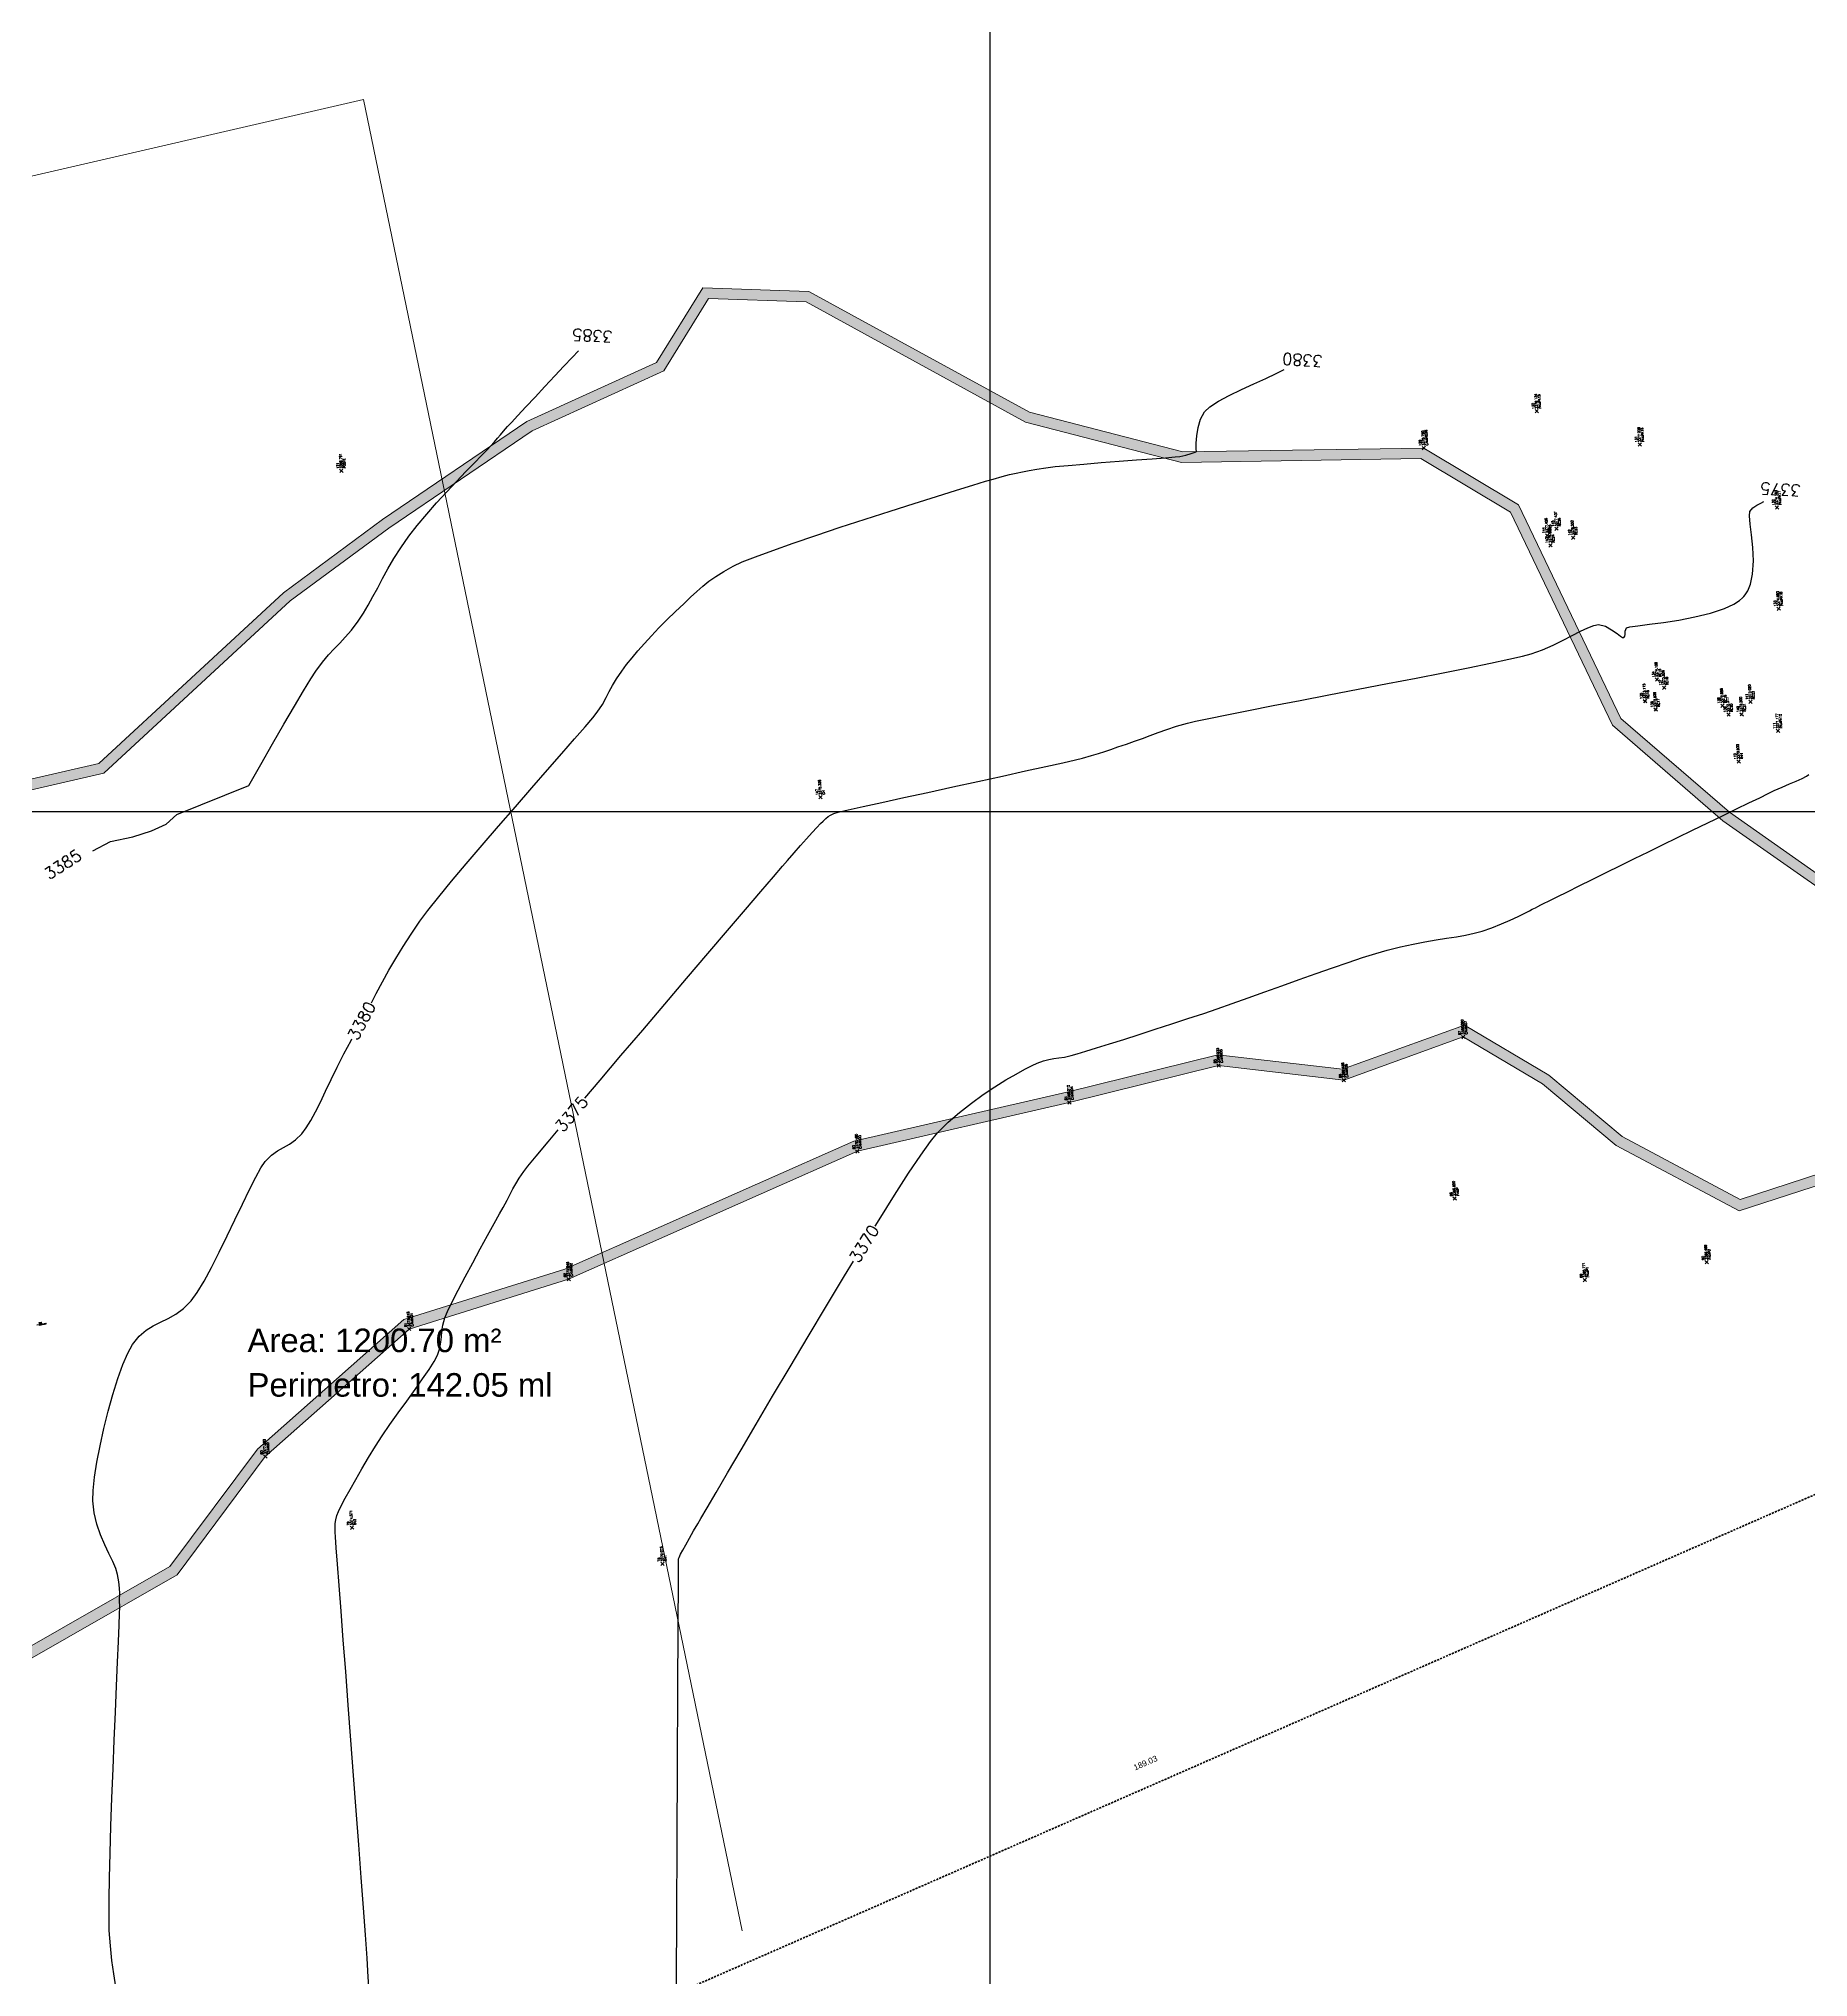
# Model space of a CAD drawing. Header units: millimetres. Extents: x 736950 to 738835, y 8500595 to 8502131.
# Drawn here: x 738319.1 to 738469.5, y 8501200.9 to 8501365.7 of the extents above; entities that cross this region are included whole.
import ezdxf

# ---------------------------------------------------------------- set-up
doc = ezdxf.new("R2010")
doc.units = ezdxf.units.MM
doc.linetypes.add('DASHED', pattern=[0.75, 0.5, -0.25])
for name, color, linetype, lineweight in [('camino', 22, 'Continuous', 5), ('CAMINO ACTUAL', 1, 'Continuous', 13), ('CONT-MJR', 80, 'Continuous', 30), ('COTAS', 40, 'Continuous', 5), ('CUADROS', 9, 'Continuous', 20), ('PERIMETRO', 7, 'Continuous', 35), ('pista', 251, 'Continuous', 5), ('PUNTOS', 7, 'Continuous', 5), ('saiwite', 5, 'Continuous', 5)]:
    doc.layers.add(name, color=color, linetype=linetype, lineweight=lineweight)
doc.layers.add('Cuadricula Coordenadas', color=5, linetype='Continuous')
doc.styles.add('5mm', font='arial.ttf', dxfattribs={"height": 3})
doc.styles.add('COTAS', font='arial.ttf')
doc.styles.add('CUADROS', font='arial.ttf')
doc.styles.get("Standard").update_dxf_attribs({"font": 'simplex.shx'})
doc.dimstyles.new('Copy of GenDist', dxfattribs={"dimtxt": 0.5, "dimasz": 2, "dimexe": 0.18, "dimexo": 0.0625, "dimgap": 1, "dimtad": 2, "dimzin": 1, "dimdsep": 46, "dimtxsty": 'COTAS', "dimcen": 0.09, "dimse1": 1, "dimse2": 1, "dimsd1": 1, "dimsd2": 1, "dimadec": 0, "dimazin": 0, "dimtfac": 1, "dimtofl": 0, "dimtmove": 0, "dimatfit": 3, "dimfxl": 1, "dimtolj": 1, "dimtzin": 0, "dimarcsym": 0})

# ---------------------------------------------------------------- blocks, each defined once
blk = doc.blocks.new('*D163')
at = {"layer": 'Defpoints', "color": 0, "transparency": 16777216}
for p in [(738500.2536031553, 8501255.919746634), (738500.5340320421, 8501255.280054767), (738327.4111217386, 8501179.386225885)]:
    blk.add_point(p, dxfattribs=at)
at = {"layer": 'COTAS', "color": 0, "transparency": 16777216, "insert": (738413.1880868776, 8501219.122655973), "char_height": 0.5, "attachment_point": 5, "rotation": 23.67174162238211, "style": 'COTAS'}
blk.add_mtext('\\A1;189.03', dxfattribs=at)

msp = doc.modelspace()

# ---------------------------------------------------------------- hatches: boundary and pattern name
at = {"layer": 'pista'}
h = msp.add_hatch(dxfattribs=at)
h.set_pattern_fill('HONEY', color=256, scale=3, angle=9.94991650582834, style=0)
h.set_pattern_definition([(9.94991650582834, (1479841.21072825, -18.49207214638591), (0.4979252195647159, 0.4170677100899267), [0.375, -0.75]), (129.9499165058283, (1479841.21072825, -18.49207214638591), (-0.6101538418184378, 0.222682034283025), [0.3749999999999999, -0.7499999999999998]), (69.94991650582834, (1479841.21072825, -18.49207214638591), (-0.112228622253722, 0.6397497443729518), [-0.75, 0.375])])
h.paths.add_polyline_path([(738324.6607803253, 8501303.255688567), (738340.4924515977, 8501317.889334468), (738348.8662337415, 8501324.073052296), (738353.590805852, 8501327.284200039), (738353.3935913751, 8501328.238359738), (738348.3457597718, 8501324.807502367), (738339.9179463997, 8501318.583884543), (738324.2255770555, 8501304.078999216), (738315.7325336294, 8501302.122292453), (738315.3895158557, 8501301.119687961)])
h.paths.add_polyline_path([(738357.4758860999, 8501329.924770733), (738355.3178019538, 8501329.546187053), (738353.3935913751, 8501328.238359738), (738353.590805852, 8501327.284200039)])
h.paths.add_polyline_path([(738355.3178019538, 8501329.546187053), (738357.4758860999, 8501329.924770733), (738361.0578508263, 8501332.359323043), (738363.3835271286, 8501333.415346753), (738363.2229229206, 8501334.330857413), (738360.6156308141, 8501333.146959946)])
h.paths.add_polyline_path([(738372.2578746635, 8501337.44493651), (738376.051893744, 8501343.604659278), (738384.3371857059, 8501343.315453827), (738396.3431088859, 8501336.743085163), (738397.7625263938, 8501336.992087642), (738384.5820186181, 8501344.207455842), (738375.5601263958, 8501344.522372976), (738371.6356416285, 8501338.150834598), (738363.2229229206, 8501334.330857413), (738363.3835271286, 8501333.415346753)])
h.paths.add_polyline_path([(738436.6034008801, 8501329.990238985), (738444.2017746986, 8501325.43121988), (738452.8734561556, 8501307.334992252), (738462.2723454447, 8501299.215247), (738472.0773927479, 8501292.336898148), (738476.4099973171, 8501284.113763375), (738475.7676183763, 8501275.937908038), (738473.3720247473, 8501270.147524597), (738463.7300826617, 8501267.01979427), (738453.6966851103, 8501272.36147203), (738447.4627184485, 8501277.597434692), (738440.2922288832, 8501281.82037677), (738429.9443386114, 8501278.080471296), (738419.3518401972, 8501279.321331613), (738406.5075618846, 8501276.137968121), (738388.4123257946, 8501271.967200011), (738375.1903402089, 8501266.111610735), (738375.3505656625, 8501265.198259134), (738388.6981989648, 8501271.109493716), (738406.7169004902, 8501275.262621386), (738419.409583229, 8501278.408412987), (738430.0505363679, 8501277.161876433), (738440.2001518973, 8501280.830122007), (738446.9413410703, 8501276.860009344), (738453.1902639542, 8501271.61148482), (738463.6443750293, 8501266.045823503), (738474.0448573995, 8501269.419615198), (738476.6536982558, 8501275.725437986), (738477.3276306477, 8501284.302888758), (738472.7722720027, 8501292.948803121), (738462.8263635708, 8501299.92596761), (738453.6039266584, 8501307.893274814), (738444.8965941606, 8501326.063899701), (738436.8460261285, 8501330.894235026), (738416.3518244564, 8501330.566419892), (738403.3274363902, 8501333.945704658), (738397.7625263938, 8501336.992087642), (738396.3431088859, 8501336.743085163), (738402.9932677158, 8501333.10260747), (738416.2440572663, 8501329.664580975)])
h.paths.add_polyline_path([(738366.9855507249, 8501262.47797515), (738367.1719360423, 8501261.576208904), (738375.3505656625, 8501265.198259134), (738375.1903402089, 8501266.111610735)])
h.paths.add_polyline_path([(738364.1546022783, 8501260.239929484), (738367.1719360423, 8501261.576208904), (738366.9855507249, 8501262.47797515), (738363.8370059141, 8501261.083586605), (738350.1546530364, 8501256.803430917), (738337.7098892569, 8501245.781399498), (738330.268049402, 8501235.809736565), (738311.8317502447, 8501225.265813686), (738303.5339075474, 8501214.184070656), (738277.807083866, 8501203.88603263), (738277.989679435, 8501202.989698078), (738304.1029048496, 8501213.44240657), (738312.4404135846, 8501224.57712347), (738330.8773626128, 8501235.121418016), (738338.3758479202, 8501245.168982793), (738350.6071806496, 8501256.001983404)])
h.paths.add_polyline_path([(738440.6798589167, 8501280.996831685), (738440.5931579545, 8501282.367079195), (738440.1818386264, 8501282.3410534), (738440.2685395887, 8501280.97080589)], flags=24)
h.paths.add_polyline_path([(738440.3988502925, 8501280.981238337), (738440.3189465342, 8501282.244060837), (738439.9076272061, 8501282.218035042), (738439.9875309644, 8501280.955212543)], flags=24)
h.paths.add_polyline_path([(738440.11945135, 8501280.96396976), (738440.0935117037, 8501281.373927556), (738439.6821923755, 8501281.347901762), (738439.7081320218, 8501280.937943965)], flags=24)
h.paths.add_polyline_path([(738430.5302433862, 8501277.32858611), (738430.4435424239, 8501278.69883362), (738430.0322230958, 8501278.672807826), (738430.118924058, 8501277.302560316)], flags=25)
h.paths.add_polyline_path([(738430.249234762, 8501277.312992763), (738430.1693310036, 8501278.575815262), (738429.7580116754, 8501278.54978947), (738429.8379154339, 8501277.286966968)], flags=24)
h.paths.add_polyline_path([(738429.9698358176, 8501277.295724185), (738429.9438961713, 8501277.705681982), (738429.5325768432, 8501277.679656187), (738429.5585164895, 8501277.26969839)], flags=24)
h.paths.add_polyline_path([(738419.8892902513, 8501278.575122667), (738419.802589289, 8501279.945370175), (738419.3912699609, 8501279.91934438), (738419.4779709232, 8501278.549096873)], flags=24)
h.paths.add_polyline_path([(738419.6082816274, 8501278.559529318), (738419.528377869, 8501279.822351817), (738419.1170585409, 8501279.796326023), (738419.1969622993, 8501278.533503523)], flags=24)
h.paths.add_polyline_path([(738419.3288826848, 8501278.542260738), (738419.3029430385, 8501278.952218536), (738418.8916237104, 8501278.926192742), (738418.9175633567, 8501278.516234944)], flags=24)
h.paths.add_polyline_path([(738407.1966075088, 8501275.429331064), (738407.1099065467, 8501276.799578574), (738406.6985872185, 8501276.77355278), (738406.7852881807, 8501275.403305272)], flags=24)
h.paths.add_polyline_path([(738406.915598885, 8501275.413737714), (738406.8356951266, 8501276.676560216), (738406.4243757986, 8501276.650534421), (738406.5042795569, 8501275.387711922)], flags=24)
h.paths.add_polyline_path([(738406.6361999424, 8501275.396469137), (738406.6102602961, 8501275.806426933), (738406.198940968, 8501275.78040114), (738406.2248806143, 8501275.370443342)], flags=24)
h.paths.add_polyline_path([(738389.1778379105, 8501271.276199086), (738389.0911369483, 8501272.646446595), (738388.6798176202, 8501272.6204208), (738388.7665185825, 8501271.250173293)], flags=24)
h.paths.add_polyline_path([(738388.8968973614, 8501271.260610044), (738388.816993603, 8501272.523432544), (738388.4056742749, 8501272.497406749), (738388.4855780333, 8501271.23458425)], flags=24)
h.paths.add_polyline_path([(738388.6174303434, 8501271.243337162), (738388.5914906971, 8501271.653294958), (738388.1801713691, 8501271.627269164), (738388.2061110153, 8501271.217311367)], flags=24)
h.paths.add_polyline_path([(738364.6343092956, 8501260.406639164), (738364.5476083333, 8501261.776886672), (738364.1362890052, 8501261.75086088), (738364.2229899674, 8501260.38061337)], flags=25)
h.paths.add_polyline_path([(738364.3533006735, 8501260.391045814), (738364.2733969152, 8501261.653868314), (738363.862077587, 8501261.62784252), (738363.9419813454, 8501260.36502002)], flags=24)
h.paths.add_polyline_path([(738364.0739017309, 8501260.373777237), (738364.0479620846, 8501260.783735033), (738363.6366427565, 8501260.757709239), (738363.6625824028, 8501260.347751442)], flags=24)
h.paths.add_polyline_path([(738351.086887663, 8501256.168693075), (738351.0001867007, 8501257.538940582), (738350.5888673727, 8501257.512914788), (738350.6755683349, 8501256.14266728)], flags=24)
h.paths.add_polyline_path([(738350.805879037, 8501256.153099725), (738350.7259752786, 8501257.415922226), (738350.3146559505, 8501257.389896432), (738350.3945597089, 8501256.127073932)], flags=24)
h.paths.add_polyline_path([(738350.5264800944, 8501256.135831147), (738350.5005404481, 8501256.545788944), (738350.08922112, 8501256.519763151), (738350.1151607663, 8501256.109805353)], flags=24)
h.paths.add_polyline_path([(738338.8555549445, 8501245.335692476), (738338.7786664224, 8501246.550861299), (738338.3673470942, 8501246.524835505), (738338.4442356164, 8501245.309666684)], flags=25)
h.paths.add_polyline_path([(738338.5745463207, 8501245.320099127), (738338.4946425622, 8501246.582921628), (738338.0833232342, 8501246.556895833), (738338.1632269926, 8501245.294073334)], flags=25)
h.paths.add_polyline_path([(738338.2951473796, 8501245.30283055), (738338.2692077333, 8501245.712788349), (738337.8578884052, 8501245.686762555), (738337.8838280515, 8501245.276804758)], flags=24)

# ---------------------------------------------------------------- linework, layer by layer
at = {"linetype": 'Continuous'}
for p, q in [((738456.523437407, 8501311.344199441), (738456.8235311505, 8501311.079822015)), ((738456.8056729921, 8501311.3620576), (738456.5412955652, 8501311.061963856)), ((738457.1250446474, 8501310.656817652), (738457.4251383931, 8501310.392440224)), ((738457.4072802347, 8501310.67467581), (738457.142902806, 8501310.374582065)), ((738455.4959176496, 8501309.514662575), (738455.7960113944, 8501309.250285147)), ((738455.778153237, 8501309.532520732), (738455.5137758073, 8501309.232426988)), ((738462.0854855577, 8501309.128006678), (738462.3855793012, 8501308.86362925)), ((738462.367721143, 8501309.145864835), (738462.103343716, 8501308.845771093)), ((738464.4637830562, 8501309.451836903), (738464.7638768009, 8501309.187459474)), ((738464.7460186433, 8501309.469695061), (738464.4816412139, 8501309.169601316)), ((738456.4023829215, 8501308.80749236), (738456.702476666, 8501308.543114934)), ((738456.6846185086, 8501308.82535052), (738456.420241079, 8501308.525256775)), ((738462.600063277, 8501308.374998199), (738462.9001570226, 8501308.11062077)), ((738462.8822988643, 8501308.392856356), (738462.6179214355, 8501308.092762612)), ((738463.7129381776, 8501308.396316191), (738464.0130319229, 8501308.131938765)), ((738463.9951737646, 8501308.41417435), (738463.7307963358, 8501308.114080606)), ((738466.8003818702, 8501306.982459255), (738467.1004756149, 8501306.718081824)), ((738467.0826174573, 8501307.000317411), (738466.8182400279, 8501306.700223666)), ((738463.4623452604, 8501304.375467004), (738463.762439006, 8501304.111089574)), ((738463.7445808474, 8501304.393325161), (738463.4802034186, 8501304.09323142)), ((738439.3253702079, 8501267.237152673), (738439.6254639535, 8501266.972775245)), ((738439.6076057949, 8501267.255010832), (738439.3432283665, 8501266.954917086)), ((738460.7360951504, 8501261.821381027), (738461.0361888938, 8501261.5570036)), ((738461.0183307355, 8501261.839239186), (738460.7539533086, 8501261.539145442)), ((738450.3787803416, 8501260.311327059), (738450.6788740869, 8501260.046949632)), ((738450.6610159286, 8501260.329185218), (738450.3966384999, 8501260.029091474))]:
    msp.add_line(p, q, dxfattribs=at)
at = {"linetype": 'Continuous', "extrusion": (-0.172787269436437, 0.9849591664230046, 0), "elevation": 8245818.228062788}
msp.add_lwpolyline([(-2196123.091162655, 0), (-2196122.891162654, 0)], dxfattribs=at)
at = {"layer": 'camino'}
for p, q in [((738436.8460261276, 8501330.894235026), (738416.3518244546, 8501330.566419892)), ((738430.0505363666, 8501277.161876434), (738440.2001518967, 8501280.830122007)), ((738406.7169004888, 8501275.262621386), (738419.4095832312, 8501278.408412987)), ((738419.4095832312, 8501278.408412987), (738430.0505363666, 8501277.161876434)), ((738388.6981989652, 8501271.109493716), (738406.7169004888, 8501275.262621386)), ((738364.1546022783, 8501260.239929484), (738388.6981989652, 8501271.109493716)), ((738350.6071806417, 8501256.001983397), (738364.1546022783, 8501260.239929484)), ((738338.3758479244, 8501245.168982798), (738350.6071806417, 8501256.001983397)), ((738330.8773626132, 8501235.121418016), (738338.3758479244, 8501245.168982798))]:
    msp.add_line(p, q, dxfattribs=at)
at = {"layer": 'CAMINO ACTUAL'}
for points in [[(738311.7482023379, 8501301.20434495), (738324.2255770555, 8501304.078999216), (738339.9179463997, 8501318.583884543), (738348.3457597718, 8501324.807502367), (738360.6156308141, 8501333.146959946), (738371.6356416285, 8501338.150834598), (738375.5601263958, 8501344.522372976), (738384.5820186181, 8501344.207455842), (738403.3274363902, 8501333.945704658), (738416.3518244564, 8501330.566419892), (738436.8460261285, 8501330.894235026), (738444.8965941606, 8501326.063899701), (738453.6039266584, 8501307.893274814), (738462.8263635708, 8501299.92596761), (738472.7722720027, 8501292.948803121)], [(738311.8578879944, 8501300.306038508), (738324.6607803253, 8501303.255688567), (738340.4924515977, 8501317.889334468), (738348.8662337415, 8501324.073052296), (738361.0578508263, 8501332.359323043), (738372.2578746635, 8501337.44493651), (738376.051893744, 8501343.604659278), (738384.3371857059, 8501343.315453827), (738402.9932677158, 8501333.10260747), (738416.2440572663, 8501329.664580975), (738436.6034008801, 8501329.990238985), (738444.2017746986, 8501325.43121988), (738452.8734561556, 8501307.334992252), (738462.2723454447, 8501299.215247), (738472.0773927479, 8501292.336898148)], [(738473.3720247473, 8501270.147524597), (738463.7300826617, 8501267.01979427), (738453.6966851103, 8501272.36147203), (738447.4627184485, 8501277.597434692), (738440.2922288832, 8501281.82037677), (738429.9443386114, 8501278.080471296), (738419.3518401972, 8501279.321331613), (738406.5075618846, 8501276.137968121), (738388.4123257946, 8501271.967200011), (738363.8370059141, 8501261.083586605), (738350.1546530364, 8501256.803430917), (738337.7098892569, 8501245.781399498), (738330.268049402, 8501235.809736565), (738311.8317502447, 8501225.265813686)], [(738474.0448573995, 8501269.419615198), (738463.6443750293, 8501266.045823503), (738453.1902639542, 8501271.61148482), (738446.9413410703, 8501276.860009344), (738440.2001518973, 8501280.830122007), (738430.0505363679, 8501277.161876433), (738419.409583229, 8501278.408412987), (738406.7169004902, 8501275.262621386), (738388.6981989648, 8501271.109493716), (738364.1546022783, 8501260.239929484), (738350.6071806496, 8501256.001983404), (738338.3758479202, 8501245.168982793), (738330.8773626128, 8501235.121418016), (738312.4404135846, 8501224.57712347)]]:
    msp.add_lwpolyline(points, dxfattribs=at)
at = {"layer": 'CONT-MJR', "flags": 128}
for points, elevation in [([(738323.7104540984, 8501296.638993286), (738325.2247590586, 8501297.456673784), (738327.105552577, 8501297.834654048), (738328.7070280056, 8501298.34356786), (738329.9399332925, 8501298.92787151), (738330.844288049, 8501299.730557032), (738330.844288049, 8501299.730557032), (738330.844288049, 8501299.730557032), (738330.844288049, 8501299.730557032), (738330.844288049, 8501299.730557032), (738330.844288049, 8501299.730557032), (738330.844288049, 8501299.730557032), (738330.844288049, 8501299.730557032), (738336.9685460707, 8501302.197017616), (738336.9685460707, 8501302.197017616), (738337.9863312898, 8501303.986058328), (738338.9974257583, 8501305.75299445), (738339.9654604584, 8501307.431531878), (738340.8540663675, 8501308.955376519), (738341.6268744689, 8501310.25823427), (738342.2475157466, 8501311.273811039), (738342.6796211739, 8501311.935812721), (738343.2478388079, 8501312.697337372), (738343.7583610994, 8501313.303129679), (738344.2346872131, 8501313.815235509), (738344.7003163078, 8501314.295700723), (738345.1787475501, 8501314.806571187), (738345.6934800944, 8501315.409892764), (738346.2680131069, 8501316.16771132), (738346.7194705147, 8501316.842893627), (738347.1339918104, 8501317.540072039), (738347.5304219872, 8501318.26344145), (738347.9276060287, 8501319.01719676), (738348.3443889233, 8501319.805532862), (738348.7996156588, 8501320.632644653), (738349.3121312239, 8501321.502727028), (738349.9007806026, 8501322.419974886), (738350.5844087861, 8501323.388583118), (738351.2985522315, 8501324.308929192), (738352.0925488545, 8501325.261150809), (738352.934726067, 8501326.220377205), (738353.7934112834, 8501327.161737617), (738354.6369319073, 8501328.060361288), (738355.4336153524, 8501328.891377455), (738356.1517890256, 8501329.629915351), (738356.7597803426, 8501330.251104223), (738357.2259167072, 8501330.730073303), (738357.5185255326, 8501331.04195183), (738357.8562139384, 8501331.427023953), (738358.1208670906, 8501331.735746153), (738358.361592051, 8501332.018635148), (738358.6274958802, 8501332.326207664), (738358.9676856336, 8501332.708980422), (738359.3029717806, 8501333.075096883), (738359.8381158364, 8501333.652398996), (738360.5232157988, 8501334.38800216), (738361.3083696561, 8501335.22902178), (738362.143675406, 8501336.122573258), (738362.979231039, 8501337.015772), (738363.765134548, 8501337.855733404), (738364.4514839295, 8501338.589572879), (738364.9883771754, 8501339.16440582)], 3385), ([(738347.3895144097, 8501283.743681122), (738347.8068970409, 8501284.53269168), (738348.3344218588, 8501285.511572046), (738348.8827253365, 8501286.497480985), (738349.4633288524, 8501287.498287784), (738350.0877537922, 8501288.52186173), (738350.7675215345, 8501289.576072108), (738351.5141534628, 8501290.668788206), (738352.2017213268, 8501291.593496587), (738353.1166364995, 8501292.746185303), (738354.2170116678, 8501294.083111266), (738355.4609595147, 8501295.56053138), (738356.8065927257, 8501297.134702548), (738358.2120239912, 8501298.761881683), (738359.6353659964, 8501300.398325691), (738361.0347314237, 8501302.000291474), (738362.3682329617, 8501303.524035946), (738363.5939832958, 8501304.925816009), (738364.6700951129, 8501306.16188857), (738365.554681098, 8501307.188510537), (738366.2058539378, 8501307.96193882), (738366.5817263152, 8501308.43843032), (738367.0253653872, 8501309.1045277), (738367.3500182368, 8501309.672317008), (738367.6161062935, 8501310.190138549), (738367.8840509802, 8501310.706332637), (738368.2142737301, 8501311.269239578), (738368.6671959679, 8501311.927199686), (738369.0879069918, 8501312.481216343), (738369.5493157471, 8501313.060023239), (738370.0527638107, 8501313.662356036), (738370.5995927566, 8501314.286950395), (738371.1911441573, 8501314.932541978), (738371.8287595847, 8501315.59786645), (738372.5137806121, 8501316.281659469), (738373.2475488123, 8501316.982656699), (738373.9405770854, 8501317.638940029), (738374.529602231, 8501318.203653054), (738375.0553016849, 8501318.698123991), (738375.5583528742, 8501319.143681062), (738376.0794332296, 8501319.561652487), (738376.6592201848, 8501319.973366482), (738377.3383911686, 8501320.400151275), (738378.1576236119, 8501320.86333508), (738378.8964804291, 8501321.204197017), (738380.0359822192, 8501321.654987108), (738381.5082214015, 8501322.195427863), (738383.2452903898, 8501322.80524179), (738385.179281598, 8501323.464151397), (738387.2422874445, 8501324.151879195), (738389.3664003413, 8501324.848147692), (738391.4837127051, 8501325.532679396), (738393.5263169513, 8501326.185196815), (738395.4263054979, 8501326.78542246), (738397.1157707535, 8501327.313078836), (738398.5268051417, 8501327.747888455), (738399.5915010724, 8501328.069573827), (738400.2419509584, 8501328.25785746), (738401.0032310088, 8501328.463873487), (738401.6386668307, 8501328.629518416), (738402.1997979762, 8501328.7651291), (738402.7381639988, 8501328.881042395), (738403.3053044465, 8501328.987595158), (738403.9527588703, 8501329.095124237), (738404.7320668221, 8501329.213966493), (738405.5227634861, 8501329.310444735), (738406.6281516463, 8501329.418003615), (738407.9592491451, 8501329.53251273), (738409.4270738191, 8501329.649841683), (738410.9426435085, 8501329.765860073), (738412.4169760536, 8501329.8764375), (738413.761089298, 8501329.977443565), (738414.8860010757, 8501330.064747866), (738415.7027292309, 8501330.134220006), (738416.1222916008, 8501330.181729581), (738416.6108656203, 8501330.292616565), (738417.0644139854, 8501330.423181385), (738417.3995668294, 8501330.533916073), (738417.5329542987, 8501330.58531266), (738417.5190009765, 8501330.639372507), (738417.4998442049, 8501330.698301567), (738417.4953643596, 8501330.872454498), (738417.501627886, 8501331.316419208), (738417.5472121317, 8501331.939309433), (738417.6606944366, 8501332.650238896), (738417.8706521518, 8501333.358321328), (738418.2056626203, 8501333.972670456), (738418.6690362262, 8501334.40249681), (738419.3969722858, 8501334.874024702), (738420.3120845847, 8501335.368998269), (738421.3369868948, 8501335.869161637), (738422.394293003, 8501336.356258944), (738423.4066166916, 8501336.81203432), (738424.2965717376, 8501337.218231896), (738424.9867719241, 8501337.556595804)], 3380), ([(738365.5371365547, 8501275.625404755), (738366.8298752545, 8501277.152700728), (738368.6051835193, 8501279.245566439), (738370.4548109572, 8501281.42240374), (738372.3321511842, 8501283.62887595), (738374.1905978188, 8501285.810646404), (738375.9835444756, 8501287.913378416), (738377.664384771, 8501289.882735314), (738379.1865123241, 8501291.664380424), (738380.50332075, 8501293.203977069), (738381.568203667, 8501294.447188571), (738382.3345546888, 8501295.339678256), (738382.7557674366, 8501295.82710945), (738383.3198821179, 8501296.472137535), (738383.8685716644, 8501297.097332058), (738384.3847137071, 8501297.681612113), (738384.8511858654, 8501298.203896793), (738385.2508657647, 8501298.643105187), (738385.5666310324, 8501298.978156388), (738385.7813592923, 8501299.187969489), (738386.0179511124, 8501299.398551153), (738386.2113194306, 8501299.557681786), (738386.4189905731, 8501299.692317044), (738386.6984908748, 8501299.829412585), (738387.065216438, 8501299.92789419), (738387.9218648879, 8501300.128277179), (738389.1899355778, 8501300.414235301), (738390.7909278597, 8501300.769442292), (738392.6463410888, 8501301.177571902), (738394.6776746156, 8501301.622297876), (738396.8064277906, 8501302.087293955), (738398.9540999691, 8501302.556233883), (738401.0421905011, 8501303.012791406), (738402.9921987406, 8501303.44064027), (738404.7256240406, 8501303.823454214), (738406.1639657514, 8501304.144906988), (738407.2287232275, 8501304.388672335), (738407.8413958187, 8501304.538423996), (738408.5877868795, 8501304.746243987), (738409.1915860339, 8501304.927204741), (738409.7229751245, 8501305.09867659), (738410.2521359865, 8501305.278029859), (738410.8492504566, 8501305.482634874), (738411.5845003742, 8501305.729861962), (738412.269554663, 8501305.968029156), (738412.9248792615, 8501306.21210084), (738413.5791180006, 8501306.461847613), (738414.260914713, 8501306.717040068), (738414.9989132234, 8501306.977448808), (738415.8217573662, 8501307.242844427), (738416.7580909665, 8501307.512997525), (738417.44287076, 8501307.674800884), (738418.5774033704, 8501307.914595284), (738420.0979256206, 8501308.221554888), (738421.9406743391, 8501308.584853856), (738424.0418863511, 8501308.993666353), (738426.3377984817, 8501309.437166534), (738428.7646475593, 8501309.904528564), (738431.2586704101, 8501310.384926604), (738433.7561038606, 8501310.867534814), (738436.1931847342, 8501311.341527358), (738438.5061498578, 8501311.796078393), (738440.63123606, 8501312.220362082), (738442.5046801654, 8501312.60355259), (738444.0627189984, 8501312.93482407), (738445.2415893901, 8501313.203350691), (738445.9775281618, 8501313.398306608), (738446.9395073082, 8501313.742858546), (738447.8472387199, 8501314.138089094), (738448.692724774, 8501314.553732086), (738449.4679678492, 8501314.959521357), (738450.1649703209, 8501315.325190736), (738450.7757345706, 8501315.620474063), (738451.2922629754, 8501315.815105166), (738451.7065579137, 8501315.87881788), (738452.2761026914, 8501315.74360313), (738452.8082746399, 8501315.452129385), (738453.2688393565, 8501315.118843442), (738453.5627284095, 8501314.899018152), (738453.7281475188, 8501314.799905328), (738453.8081294291, 8501314.778876176), (738453.8382095085, 8501314.784622144), (738453.8769093116, 8501314.809168704), (738453.9249662, 8501314.885732839), (738453.9479629216, 8501315.0514117), (738453.9549440114, 8501315.317238752), (738454.0712203209, 8501315.614649102), (738454.3632139562, 8501315.691181218), (738455.0401601566, 8501315.786507675), (738456.0165338857, 8501315.909305204), (738457.2068101228, 8501316.068250533), (738458.5254638327, 8501316.272020396), (738459.8869699895, 8501316.529291524), (738461.2058035629, 8501316.848740645), (738462.3964395206, 8501317.239044493), (738463.1991731867, 8501317.608133735), (738463.6851182191, 8501317.921026312), (738463.9435303699, 8501318.147841448), (738464.051018485, 8501318.266923284), (738464.1701354602, 8501318.423090318), (738464.3751361705, 8501318.76294074), (738464.606379674, 8501319.331876801), (738464.7914684054, 8501320.173925694), (738464.8657247939, 8501321.30284814), (738464.818508126, 8501322.44171284), (738464.7066978973, 8501323.51026586), (738464.5871736001, 8501324.428253276), (738464.5168147278, 8501325.115421155), (738464.552500774, 8501325.491515568), (738464.8226030914, 8501325.817238856), (738465.1567290805, 8501326.044274392), (738465.4866173192, 8501326.210258925), (738465.744006394, 8501326.352829194)], 3375), ([(738390.2018233171, 8501264.734833814), (738390.5433338576, 8501265.287238078), (738391.8686869392, 8501267.394499876), (738393.0598108032, 8501269.242799854), (738394.0858405818, 8501270.776910685), (738394.9159114003, 8501271.941605037), (738395.519158391, 8501272.681655576), (738396.4238250451, 8501273.576186052), (738397.3923111295, 8501274.421704052), (738398.3958984796, 8501275.21142489), (738399.4058689238, 8501275.93856388), (738400.3935042961, 8501276.596336327), (738401.3300864283, 8501277.177957552), (738402.1868971518, 8501277.676642857), (738402.9352182995, 8501278.08560756), (738403.546331702, 8501278.398066968), (738403.9915191907, 8501278.607236395), (738404.5252027125, 8501278.810754677), (738404.9796018623, 8501278.92771301), (738405.3979985768, 8501278.994030993), (738405.8236747985, 8501279.045628231), (738406.2999124576, 8501279.118424317), (738406.8699934969, 8501279.248338856), (738407.3749505011, 8501279.392683242), (738408.1093187758, 8501279.613879737), (738409.0389182795, 8501279.900977878), (738410.1295689762, 8501280.2430272), (738411.3470908287, 8501280.629077243), (738412.6573037961, 8501281.048177538), (738414.0260278415, 8501281.489377627), (738415.4190829227, 8501281.941727044), (738416.8022890079, 8501282.394275324), (738418.1414660558, 8501282.836072009), (738419.2950749202, 8501283.226482986), (738420.5621800886, 8501283.66823714), (738421.9166223812, 8501284.149043154), (738423.3322426124, 8501284.6566097), (738424.7828815993, 8501285.178645452), (738426.2423801614, 8501285.70285909), (738427.6845791156, 8501286.216959286), (738429.0833192829, 8501286.708654718), (738430.412441475, 8501287.16565406), (738431.6457865138, 8501287.575665988), (738432.7571952193, 8501287.926399177), (738433.7205084035, 8501288.205562301), (738434.8605292975, 8501288.493185813), (738435.9341199263, 8501288.725999856), (738436.9437549987, 8501288.916043637), (738437.8919092171, 8501289.075356366), (738438.7810572907, 8501289.215977248), (738439.6136739218, 8501289.349945491), (738440.3922338216, 8501289.489300305), (738441.1192116935, 8501289.646080894), (738441.7970822447, 8501289.832326468), (738442.6347068076, 8501290.120414346), (738443.4458290613, 8501290.441282349), (738444.200940206, 8501290.770517122), (738444.8705314393, 8501291.08370531), (738445.4250939545, 8501291.356433555), (738445.8351189482, 8501291.564288504), (738446.0710976222, 8501291.682856798), (738446.3306544953, 8501291.811058974), (738446.5337267134, 8501291.919136362), (738446.7907513798, 8501292.052805528), (738447.0217346951, 8501292.168157088), (738447.498723727, 8501292.405430915), (738448.1865090217, 8501292.746989273), (738449.0498811372, 8501293.175194414), (738450.0536306233, 8501293.672408596), (738451.162548028, 8501294.220994074), (738452.341423909, 8501294.803313108), (738453.5550488146, 8501295.401727952), (738454.7682132992, 8501295.998600861), (738455.9457079131, 8501296.576294096), (738457.1397470406, 8501297.160226408), (738458.4020335231, 8501297.776013378), (738459.6965905974, 8501298.406312514), (738460.9874414948, 8501299.033781314), (738462.2386094481, 8501299.641077286), (738463.4141176939, 8501300.21085793), (738464.4779894645, 8501300.725780752), (738465.3942479957, 8501301.16850325), (738466.126916519, 8501301.521682935), (738466.6400182704, 8501301.767977303), (738467.2939738518, 8501302.067180049), (738467.9285367833, 8501302.340529602), (738468.509381892, 8501302.586992335), (738469.002184009, 8501302.805534612), (738469.3726179631, 8501302.995122813), (738469.5863585846, 8501303.154723303)], 3370), ([(738325.6825735945, 8501200.092752615), (738325.5012730135, 8501201.193791103), (738325.3404536983, 8501202.342119412), (738325.2099934571, 8501203.56139218), (738325.1197700949, 8501204.875264041), (738325.0924289039, 8501206.004621848), (738325.0965412516, 8501207.52286731), (738325.1276863827, 8501209.363371061), (738325.1814435335, 8501211.459503738), (738325.253391949, 8501213.74463598), (738325.3391108701, 8501216.152138421), (738325.4341795366, 8501218.615381699), (738325.5341771905, 8501221.06773645), (738325.6346830715, 8501223.442573313), (738325.7312764234, 8501225.673262922), (738325.8195364842, 8501227.693175916), (738325.895042497, 8501229.435682926), (738325.953373705, 8501230.834154597), (738325.990109345, 8501231.821961557), (738326.0008286609, 8501232.332474452), (738325.9982258577, 8501232.98724983), (738325.9995642741, 8501233.510416465), (738325.9847022551, 8501233.987139724), (738325.9334981423, 8501234.502584979), (738325.8258102784, 8501235.141917601), (738325.6716723022, 8501235.644639488), (738325.4123181697, 8501236.237317026), (738325.08488079, 8501236.91483946), (738324.7264930673, 8501237.672096036), (738324.3742879131, 8501238.503976), (738324.065398229, 8501239.405368596), (738323.8369569237, 8501240.371163068), (738323.7260969032, 8501241.396248665), (738323.7483016094, 8501242.290227989), (738323.8644300423, 8501243.405355722), (738324.062153507, 8501244.688931212), (738324.3291433137, 8501246.088253804), (738324.6530707671, 8501247.550622843), (738325.0216071781, 8501249.023337679), (738325.4224238469, 8501250.453697652), (738325.8431920892, 8501251.789002111), (738326.271583207, 8501252.976550402), (738326.6952685086, 8501253.963641873), (738327.1019193018, 8501254.697575865), (738327.6587781061, 8501255.394406319), (738328.2429324462, 8501255.903466824), (738328.8500981012, 8501256.285488125), (738329.4759908508, 8501256.601200966), (738330.1163264831, 8501256.911336089), (738330.7668207721, 8501257.27662424), (738331.4231894996, 8501257.75779616), (738332.0811484512, 8501258.4155826), (738332.5977644406, 8501259.122420302), (738333.1794718046, 8501260.0872854), (738333.8082254189, 8501261.248714482), (738334.4659801606, 8501262.545244135), (738335.1346909094, 8501263.915410947), (738335.7963125417, 8501265.297751503), (738336.4327999365, 8501266.630802395), (738337.0261079688, 8501267.853100209), (738337.5581915176, 8501268.903181529), (738338.0110054627, 8501269.719582945), (738338.3665046799, 8501270.240841046), (738338.9047022209, 8501270.775996758), (738339.4228761647, 8501271.142614236), (738339.9309459492, 8501271.425011521), (738340.4388310243, 8501271.707506642), (738340.956450831, 8501272.074417632), (738341.4937248143, 8501272.610062528), (738341.8637904762, 8501273.108461631), (738342.2439667459, 8501273.731226094), (738342.6400376596, 8501274.465942383), (738343.0577872578, 8501275.300196955), (738343.5029995732, 8501276.221576272), (738343.9814586404, 8501277.217666797), (738344.4989484992, 8501278.27605499), (738345.061253182, 8501279.38432731), (738345.6741567289, 8501280.530070217), (738345.7456008737, 8501280.661495628)], 3380), ([(738347.1942735035, 8501199.753762035), (738347.1292134309, 8501200.911602635), (738347.0257104611, 8501202.515039366), (738346.8888864124, 8501204.502756307), (738346.7238631087, 8501206.813437533), (738346.5357623685, 8501209.385767123), (738346.329706015, 8501212.158429155), (738346.1108158702, 8501215.070107706), (738345.8842137535, 8501218.059486853), (738345.655021484, 8501221.065250672), (738345.4283608851, 8501224.026083242), (738345.2093537803, 8501226.88066864), (738345.003121985, 8501229.567690942), (738344.8147873244, 8501232.025834227), (738344.6494716197, 8501234.193782572), (738344.5122966904, 8501236.010220055), (738344.4083843566, 8501237.413830752), (738344.3428564426, 8501238.343298739), (738344.3208347696, 8501238.737308098), (738344.3207288291, 8501239.144673044), (738344.3261142569, 8501239.4663775), (738344.3649686214, 8501239.780694794), (738344.4652694913, 8501240.165898256), (738344.5952405047, 8501240.485152973), (738344.834807427, 8501240.977849746), (738345.1689760705, 8501241.616493994), (738345.5827522412, 8501242.373591147), (738346.06114175, 8501243.221646622), (738346.5891503978, 8501244.13316584), (738347.1517840018, 8501245.080654226), (738347.7340483649, 8501246.036617199), (738348.3094031942, 8501246.927340988), (738348.9685758378, 8501247.886920186), (738349.6767796688, 8501248.882560961), (738350.399228063, 8501249.881469488), (738351.1011343921, 8501250.850851936), (738351.7477120346, 8501251.757914476), (738352.3041743599, 8501252.56986328), (738352.7357347467, 8501253.253904516), (738353.0076065684, 8501253.77724436), (738353.2086758112, 8501254.369190572), (738353.3039394158, 8501254.877791218), (738353.3434251714, 8501255.346449742), (738353.3771608641, 8501255.818569567), (738353.4551742792, 8501256.337554129), (738353.6274932101, 8501256.946806857), (738353.8608235207, 8501257.498162199), (738354.252467386, 8501258.306868901), (738354.7649699186, 8501259.308826318), (738355.3608762235, 8501260.439933807), (738356.002731408, 8501261.63609072), (738356.6530805875, 8501262.833196415), (738357.2744688641, 8501263.96715024), (738357.8294413498, 8501264.97385155), (738358.2805431525, 8501265.789199702), (738358.5903193806, 8501266.349094048), (738358.9206372416, 8501266.962195575), (738359.1827925015, 8501267.465965904), (738359.4167300723, 8501267.911106458), (738359.6623948637, 8501268.348318659), (738359.9597317852, 8501268.828303928), (738360.3486857509, 8501269.401763689), (738360.6993449314, 8501269.849729672), (738361.4039615854, 8501270.707687298), (738362.4159293284, 8501271.921299893), (738363.2776826508, 8501272.947059268)], 3375), ([(738373.3229802026, 8501199.676656097), (738373.3338339127, 8501202.067277573), (738373.3461340631, 8501204.776741171), (738373.3595852212, 8501207.733516855), (738373.3738919505, 8501210.86607459), (738373.3887588157, 8501214.102884341), (738373.4038903869, 8501217.372416075), (738373.4189912244, 8501220.603139762), (738373.433765898, 8501223.72352536), (738373.4479189701, 8501226.662042841), (738373.4611550081, 8501229.347162168), (738373.4731785775, 8501231.707353309), (738373.4836942416, 8501233.671086226), (738373.49240657, 8501235.166830888), (738373.4990201242, 8501236.12305726), (738373.5032394743, 8501236.468235308), (738373.5421587125, 8501236.597446863), (738373.5989700927, 8501236.721909972), (738373.6785753067, 8501236.871751256), (738373.860406054, 8501237.203132633), (738374.1210831883, 8501237.671638368), (738374.4372275659, 8501238.232852718), (738374.7854600379, 8501238.842359949), (738375.1424014621, 8501239.455744324), (738375.4040310922, 8501239.903822737), (738375.9326748255, 8501240.81089462), (738376.6974677946, 8501242.121732647), (738377.6675451322, 8501243.781109484), (738378.81204196, 8501245.733797802), (738380.1000934128, 8501247.924570272), (738381.5008346166, 8501250.298199564), (738382.9834007031, 8501252.799458347), (738384.5169267976, 8501255.37311929), (738386.0705480317, 8501257.963955065), (738387.6133995339, 8501260.516738342), (738388.3718510714, 8501261.759339709)], 3370)]:
    msp.add_lwpolyline(points, dxfattribs=dict(at, elevation=elevation))
at = {"layer": 'Cuadricula Coordenadas', "color": 8}
for p, q in [((738400, 8500595.507225098), (738400, 8502130.641312934)), ((736950.2264744169, 8501300), (738552.8979275209, 8501300))]:
    msp.add_line(p, q, dxfattribs=at)
at = {"layer": 'PERIMETRO', "linetype": 'DASHED', "ltscale": 0.35}
msp.add_lwpolyline([(738236.8284346196, 8501144.032219619), (738320.8206677334, 8501132.278902221), (738327.411121739, 8501179.386225885), (738500.5340320417, 8501255.280054767), (738505.2945807902, 8501473.002765065), (738158.5425738312, 8501412.173509907)], dxfattribs=at)
at = {"layer": 'PUNTOS', "linetype": 'Continuous'}
for p, q in [((738446.2985156272, 8501334.156047562), (738446.5986093718, 8501333.891670134)), ((738446.5807512145, 8501334.17390572), (738446.3163737848, 8501333.873811975)), ((738436.6959792558, 8501331.02642374), (738436.9960729997, 8501330.762046311)), ((738436.978214841, 8501331.044281898), (738436.7138374144, 8501330.744188152)), ((738455.0569297804, 8501331.322465641), (738455.357023526, 8501331.058088213)), ((738455.3391653674, 8501331.3403238), (738455.074787939, 8501331.040230054)), ((738344.6957744004, 8501329.087957283), (738344.9958681432, 8501328.823579855)), ((738344.9780099855, 8501329.105815442), (738344.713632558, 8501328.805721696)), ((738466.723431272, 8501325.966488425), (738467.0235250177, 8501325.702110996)), ((738467.005666859, 8501325.984346583), (738466.7412894306, 8501325.684252838)), ((738447.9759624155, 8501324.162028285), (738448.2760561592, 8501323.897650857)), ((738448.2581980006, 8501324.179886444), (738447.993820574, 8501323.879792698)), ((738447.1833234337, 8501323.592838999), (738447.4834171794, 8501323.328461569)), ((738447.4655590208, 8501323.610697156), (738447.2011815924, 8501323.310603412)), ((738447.4645439023, 8501322.758933099), (738447.7646376458, 8501322.49455567)), ((738447.7467794876, 8501322.776791256), (738447.4824020606, 8501322.476697514)), ((738449.393467626, 8501323.407033602), (738449.6935613716, 8501323.142656174)), ((738449.6757032133, 8501323.424891759), (738449.4113257845, 8501323.124798015)), ((738466.8641668061, 8501317.376231065), (738467.1642605496, 8501317.111853639)), ((738467.1464023914, 8501317.394089224), (738466.8820249644, 8501317.09399548)), ((738385.4209385905, 8501301.345287142), (738385.7210323361, 8501301.080909714)), ((738385.7031741776, 8501301.363145301), (738385.4387967491, 8501301.063051555)), ((738440.0501050246, 8501280.962310722), (738440.3501987684, 8501280.697933292)), ((738440.3323406097, 8501280.980168879), (738440.0679631832, 8501280.680075135)), ((738419.2595363576, 8501278.5406017), (738419.5596301032, 8501278.276224272)), ((738419.5417719446, 8501278.55845986), (738419.2773945159, 8501278.258366115)), ((738429.9004894949, 8501277.294065148), (738430.2005832406, 8501277.02968772)), ((738430.1827250819, 8501277.311923306), (738429.9183476536, 8501277.01182956)), ((738406.5668536179, 8501275.3948101), (738406.8669473623, 8501275.130432673)), ((738406.8490892049, 8501275.412668258), (738406.5847117753, 8501275.112574514)), ((738388.5481520931, 8501271.24168243), (738388.8482458388, 8501270.977305003)), ((738388.8303876801, 8501271.25954059), (738388.5660102518, 8501270.959446844)), ((738364.0045554047, 8501260.372118197), (738364.30464915, 8501260.107740771)), ((738364.2867909917, 8501260.389976356), (738364.022413563, 8501260.089882612)), ((738350.4571337717, 8501256.13417211), (738350.7572275137, 8501255.869794682)), ((738350.7393693551, 8501256.152030269), (738350.4749919304, 8501255.851936523)), ((738338.2258010524, 8501245.301171513), (738338.525894798, 8501245.036794085)), ((738338.5080366398, 8501245.31902967), (738338.243659211, 8501245.018935926)), ((738345.5895455123, 8501239.25109998), (738345.8896392562, 8501238.986722551)), ((738345.8717810975, 8501239.268958138), (738345.6074036709, 8501238.968864392)), ((738371.9871679392, 8501236.179918585), (738372.2872616827, 8501235.915541159)), ((738372.2694035245, 8501236.197776744), (738372.0050260975, 8501235.897683))]:
    msp.add_line(p, q, dxfattribs=at)
at = {"layer": 'saiwite'}
for p, q in [((738294.0849889723, 8501348.359910581), (738346.7196899205, 8501360.527915278)), ((738346.7196899205, 8501360.527915278), (738346.7196899205, 8501360.527915278)), ((738346.7196899205, 8501360.527915278), (738378.8955435308, 8501204.855252245))]:
    msp.add_line(p, q, dxfattribs=at)

# ---------------------------------------------------------------- texts
at = {"color": 1, "char_height": 0.2, "attachment_point": 4, "rotation": 93.62050333019783}
for s, insert in [('3374.108', (738456.6608547472, 8501311.411611566)), ('3373.115', (738455.6333349893, 8501309.582074698)), ('3373.626', (738457.2624619879, 8501310.724229775)), ('3373.020', (738464.6012003955, 8501309.519249028)), ('3372.829', (738456.5398002609, 8501308.874904485)), ('3372.989', (738462.222902898, 8501309.195418803)), ('3372.317', (738462.7374806175, 8501308.442410324)), ('3372.200', (738463.8503555169, 8501308.463728316)), ('3371.177', (738466.9377992114, 8501307.04987138)), ('3370.930', (738463.5997626015, 8501304.44287913)), ('3366.620', (738439.462787549, 8501267.304564798)), ('3366.489', (738460.8735124905, 8501261.888793152)), ('3365.771', (738450.5161976836, 8501260.378739184))]:
    msp.add_mtext(s, dxfattribs=dict(at, insert=insert))
at = {"color": 2, "char_height": 0.2, "attachment_point": 4, "rotation": 93.62050333019783}
for s, insert in [('134', (738456.3814135728, 8501311.393930221)), ('137', (738456.9830208151, 8501310.706548432)), ('135', (738455.3538938164, 8501309.564393355)), ('136', (738456.2603590883, 8501308.85722314)), ('138', (738461.9434617235, 8501309.177737458)), ('141', (738464.3217592211, 8501309.501567682)), ('139', (738462.4580394446, 8501308.42472898)), ('140', (738463.5709143425, 8501308.44604697)), ('111', (738466.658358037, 8501307.032190034)), ('110', (738463.3203214253, 8501304.425197784)), ('88', (738439.1833463745, 8501267.286883453)), ('90', (738460.5940713143, 8501261.871111806)), ('89', (738450.2367565074, 8501260.361057838))]:
    msp.add_mtext(s, dxfattribs=dict(at, insert=insert))
at = {"color": 3, "char_height": 0.2, "attachment_point": 4, "rotation": 93.62050333019783}
for s, insert in [('RC15', (738456.9402959216, 8501311.429292912)), ('RC18', (738457.5419031642, 8501310.74191112)), ('RC16', (738455.9127761637, 8501309.599756043)), ('RC17', (738456.8192414371, 8501308.89258583)), ('RC19', (738462.5023440742, 8501309.213100148)), ('RC20', (738463.0169217938, 8501308.46009167)), ('RC21', (738464.1297966931, 8501308.481409661)), ('RC22', (738464.8806415702, 8501309.536930371)), ('PAMPA12', (738467.2172403843, 8501307.067552723)), ('R44', (738463.8792037742, 8501304.460560475)), ('PAMP', (738439.7422287219, 8501267.322246142)), ('PAMP1', (738450.7956388562, 8501260.39642053)), ('PAMP2', (738461.152953665, 8501261.906474497))]:
    msp.add_mtext(s, dxfattribs=dict(at, insert=insert))
at = {"color": 2, "insert": (738319.1205081308, 8501256.547798885), "char_height": 0.1, "width": 0.4, "attachment_point": 1, "rotation": 9.94991650582834, "style": '5mm'}
msp.add_mtext('\\Ftxt.shx;\\W1.0000000000;\\T1.0000000000;\\o\\l892', dxfattribs=at)
at = {"color": 1, "insert": (738319.1446983486, 8501256.409904601), "char_height": 0.1, "width": 0.7999999999999999, "attachment_point": 1, "rotation": 9.94991650582834, "style": '5mm'}
msp.add_mtext('\\Ftxt.shx;\\W1.0000000000;\\T1.0000000000;\\o\\l3554.941', dxfattribs=at)
at = {"layer": 'CONT-MJR', "char_height": 1, "attachment_point": 5}
for s, insert, rotation in [('{3385}', (738366.1833665384, 8501340.445681341, 3385), 176.37943615062332), ('{3380}', (738426.5309580446, 8501338.37272301, 3380), 176.37943615062332), ('{3380}', (738426.5309580446, 8501338.37272301, 3380), 176.37943615062332), ('{3375}', (738467.1639116695, 8501327.379247988, 3375), 176.37943615062332), ('{3375}', (738467.1639116695, 8501327.379247988, 3375), 176.37943615062332), ('{3385}', (738321.1653083477, 8501295.494985268, 3385), 32.82759114738765), ('{3380}', (738346.5738786507, 8501282.199227791, 3380), 62.002504995684454), ('{3375}', (738364.4065540035, 8501274.286954038, 3375), 49.8394968800409), ('{3370}', (738389.2833808112, 8501263.249223584, 3370), 58.27457570699167)]:
    msp.add_mtext(s, dxfattribs=dict(at, insert=insert, rotation=rotation))
at = {"layer": 'CUADROS', "style": 'CUADROS'}
for s, p in [('Area: 1200.70 m²', (738336.8647231576, 8501254.040777653)), ('Perimetro: 142.05 ml', (738336.8647231576, 8501250.255981939))]:
    msp.add_text(s, height=2, dxfattribs=at).set_placement(p)
at = {"layer": 'PUNTOS', "color": 1, "char_height": 0.2, "attachment_point": 4, "rotation": 93.62050333019783}
for s, insert in [('3378.134', (738446.4359329686, 8501334.223459685)), ('3378.790', (738436.833396596, 8501331.093835866)), ('3377.239', (738455.1943471225, 8501331.389877768)), ('3386.791', (738344.8331917396, 8501329.15536941)), ('3374.760', (738466.8608486126, 8501326.03390055)), ('3377.437', (738448.1133797556, 8501324.229440412)), ('3377.406', (738447.320740774, 8501323.660251124)), ('3376.958', (738447.6019612417, 8501322.826345224)), ('3376.552', (738449.5308849683, 8501323.474445725)), ('3374.683', (738467.0015841455, 8501317.44364319)), ('3375.326', (738385.5583559326, 8501301.412699267)), ('3368.090', (738440.1875223648, 8501281.029722847)), ('3369.033', (738419.3969536996, 8501278.608013825)), ('3368.468', (738430.0379068343, 8501277.361477273)), ('3369.212', (738406.7042709573, 8501275.462222224)), ('3370.480', (738388.6855694337, 8501271.309094554)), ('3372.846', (738364.1419727458, 8501260.439530324)), ('3375.618', (738350.5945511092, 8501256.201584235)), ('3377.050', (738338.363218393, 8501245.368583636)), ('3374.571', (738345.7269628525, 8501239.318512106)), ('3370.075', (738372.1245852795, 8501236.24733071))]:
    msp.add_mtext(s, dxfattribs=dict(at, insert=insert))
at = {"layer": 'PUNTOS', "color": 3, "char_height": 0.2, "attachment_point": 4, "rotation": 93.62050333019783}
for s, insert in [('PAMPA15', (738446.7153741412, 8501334.24114103)), ('CAMINO26', (738437.1128377726, 8501331.11151721)), ('PAMPA16', (738455.4737882968, 8501331.407559114)), ('POSTE', (738345.1126329141, 8501329.173050754)), ('PAMPA17', (738467.1402897888, 8501326.051581895)), ('RC25', (738447.6001819487, 8501323.677932467)), ('RC26', (738448.39282093, 8501324.247121755)), ('RC23', (738449.810326141, 8501323.49212707)), ('RC24', (738447.881402416, 8501322.84402657)), ('PAMPA18', (738467.28102532, 8501317.461324535)), ('CH', (738385.8377971073, 8501301.43038061)), ('CAMINO7', (738440.4669635396, 8501281.04740419)), ('CAMINO5', (738419.6763948741, 8501278.62569517)), ('CAMINO6', (738430.317348009, 8501277.379158616)), ('CAMINO4', (738406.9837121316, 8501275.47990357)), ('CAMINO3', (738388.96501061, 8501271.3267759)), ('CAMINO2', (738364.4214139184, 8501260.457211668)), ('CAMINO1', (738350.8739922858, 8501256.219265578)), ('CAMINO', (738338.6426595673, 8501245.386264982)), ('R42', (738346.0064040273, 8501239.33619345)), ('R41', (738372.4040264538, 8501236.265012056))]:
    msp.add_mtext(s, dxfattribs=dict(at, insert=insert))
at = {"layer": 'PUNTOS', "color": 2, "char_height": 0.2, "attachment_point": 4, "rotation": 93.62050333019783}
for s, insert in [('130', (738446.1564917921, 8501334.205778342)), ('129', (738436.5539554217, 8501331.07615452)), ('131', (738454.914905948, 8501331.372196423)), ('121', (738344.5537505653, 8501329.137688065)), ('132', (738466.5814074397, 8501326.016219206)), ('144', (738447.0412995996, 8501323.642569778)), ('145', (738447.8339385812, 8501324.211759066)), ('142', (738449.2514437918, 8501323.456764381)), ('143', (738447.3225200655, 8501322.808663879)), ('133', (738466.7221429693, 8501317.425961845)), ('147', (738385.2789147564, 8501301.395017922)), ('87', (738439.9080811904, 8501281.012041502)), ('85', (738419.1175125253, 8501278.59033248)), ('86', (738429.7584656581, 8501277.343795927)), ('84', (738406.4248297828, 8501275.444540879)), ('83', (738388.4061282608, 8501271.29141321)), ('82', (738363.8625315714, 8501260.421848979)), ('81', (738350.3151099349, 8501256.18390289)), ('80', (738338.08377722, 8501245.350902295)), ('79', (738345.4475216763, 8501239.30083076)), ('78', (738371.8451441047, 8501236.229649367))]:
    msp.add_mtext(s, dxfattribs=dict(at, insert=insert))

# ---------------------------------------------------------------- dimensions: what is measured, and where the dimension line sits
at = {"layer": 'COTAS'}
dim = msp.add_aligned_dim(p1=(738327.411121739, 8501179.386225885), p2=(738500.5340320417, 8501255.280054767), distance=0.698459766169135, dimstyle='Copy of GenDist', dxfattribs=at)
dim.commit()
dim.dimension.update_dxf_attribs({"geometry": '*D163', "text_midpoint": (738413.1880868776, 8501219.122655973)})

doc.saveas('drawing.dxf')
